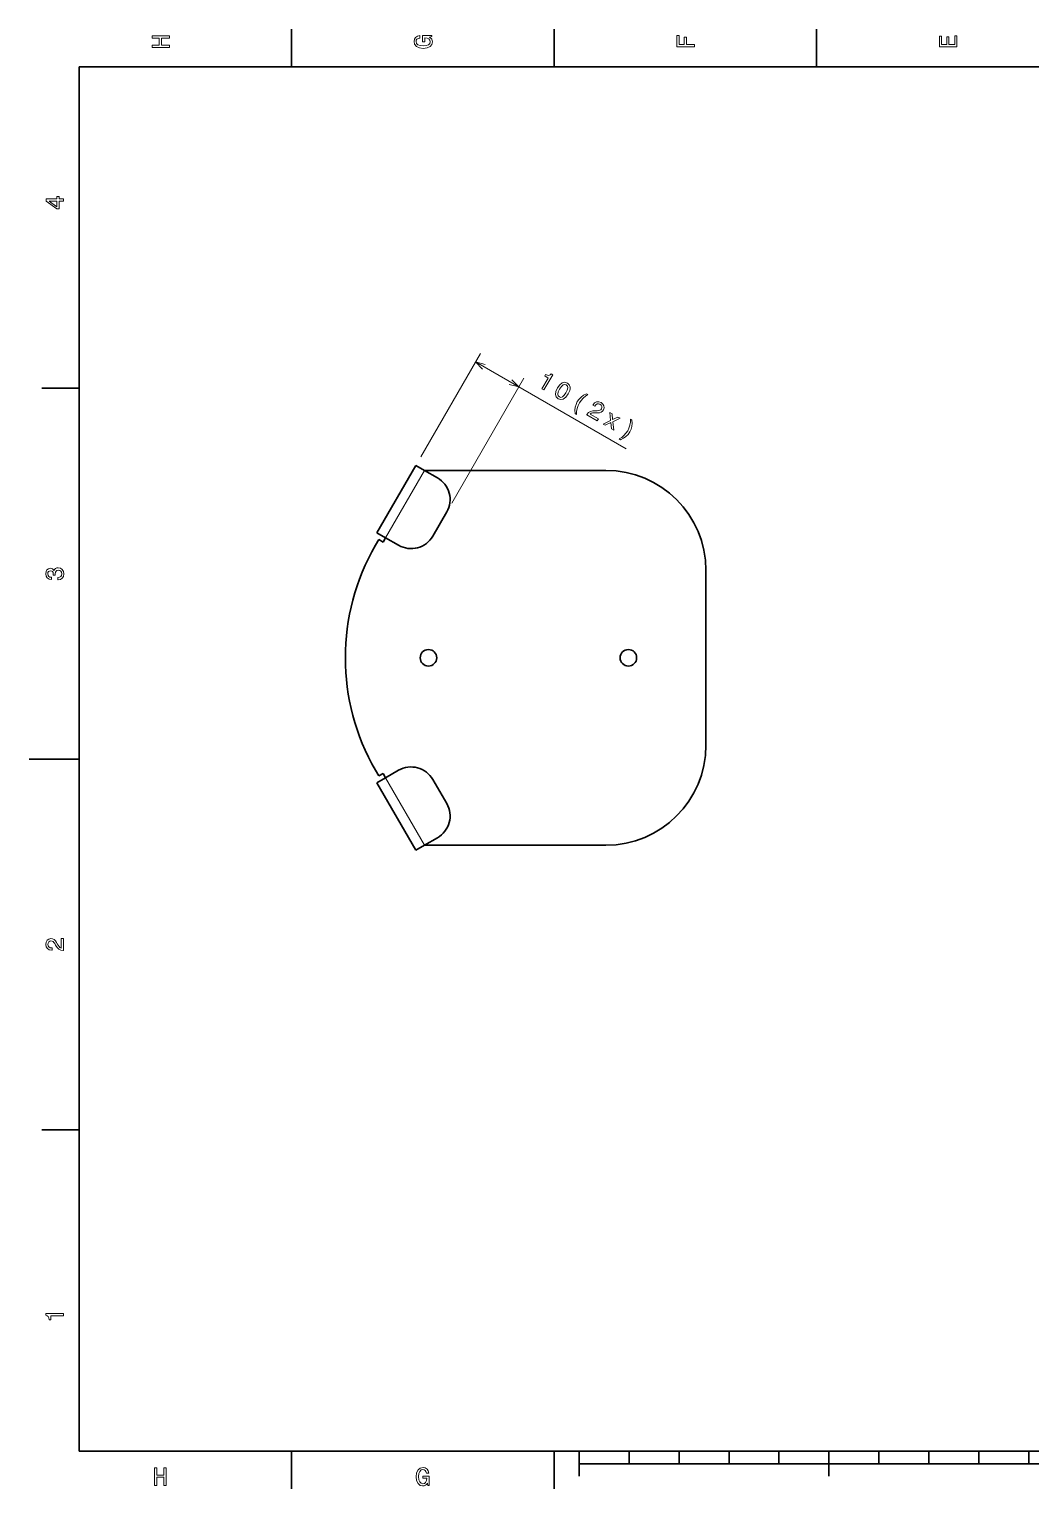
# Model space of a CAD drawing. Extents: x 0 to 420, y 0 to 297.
# Drawn here: x 0 to 200.4, y 2.5 to 294.5 of the extents above; entities that cross this region are included whole.
import ezdxf

# ---------------------------------------------------------------- set-up
doc = ezdxf.new("R2010")
doc.units = 0

msp = doc.modelspace()

# ---------------------------------------------------------------- linework, layer by layer
at = {"color": 7, "lineweight": 35, "ltscale": 0.1875}
for p, q in [((52.5, 287), (52.5, 294.5)), ((105, 287), (105, 294.5)), ((157.5, 287), (157.5, 294.5)), ((10, 222.699997), (2.5, 222.699997)), ((10, 74.300003), (2.5, 74.300003)), ((52.5, 10), (52.5, 2.5)), ((105, 10), (105, 2.5))]:
    msp.add_line(p, q, dxfattribs=at)
at = {"color": 7, "lineweight": 35}
for p, q in [((410, 287), (10, 287)), ((10, 287), (10, 10)), ((79.09761, 206.245804), (115.375168, 206.245804)), ((135.375168, 186.245804), (135.375168, 151.245804)), ((115.375168, 131.245804), (79.09761, 131.245804)), ((10, 10), (410, 10)), ((110, 7.5), (310, 7.5))]:
    msp.add_line(p, q, dxfattribs=at)
at = {"color": 7, "lineweight": 13}
for p, q in [((78.365555, 208.977859), (90.303055, 229.654205)), ((89.303055, 227.92215), (119.417496, 210.535553)), ((84.525803, 199.647736), (98.963303, 224.654205))]:
    msp.add_line(p, q, dxfattribs=at)
at = {"color": 7, "lineweight": 35, "ltscale": 0.389434}
msp.add_line((69.576889, 193.755417), (77.365555, 207.245804), dxfattribs=at)
at = {"color": 7, "lineweight": 13, "ltscale": 0.389434}
msp.add_line((71.308945, 192.755417), (79.09761, 206.245804), dxfattribs=at)
at = {"color": 7, "lineweight": 35, "ltscale": 0.05}
for p, q in [((79.09761, 206.245804), (77.365555, 207.245804)), ((71.308945, 192.755417), (69.576889, 193.755417)), ((71.308945, 144.736176), (69.576889, 143.736176)), ((79.09761, 131.245804), (77.365555, 130.245804))]:
    msp.add_line(p, q, dxfattribs=at)
at = {"color": 7, "lineweight": 35, "ltscale": 0.075}
for p, q in [((81.695694, 204.745804), (79.09761, 206.245804)), ((81.695694, 132.745804), (79.09761, 131.245804))]:
    msp.add_line(p, q, dxfattribs=at)
at = {"color": 7, "lineweight": 35, "ltscale": 0.139434}
for p, q in [((83.525803, 197.91568), (80.737137, 193.085556)), ((80.737137, 144.406067), (83.525803, 139.575928))]:
    msp.add_line(p, q, dxfattribs=at)
at = {"color": 7, "lineweight": 35, "ltscale": 0.025}
for p, q in [((70.808945, 191.889404), (71.308945, 192.755417)), ((69.942917, 192.389404), (70.808945, 191.889404)), ((70.808945, 145.602203), (69.942917, 145.102203)), ((71.308945, 144.736176), (70.808945, 145.602203))]:
    msp.add_line(p, q, dxfattribs=at)
at = {"color": 7, "lineweight": 35, "ltscale": 0.074999}
for p, q in [((73.906998, 191.255417), (71.308945, 192.755417)), ((73.906998, 146.236176), (71.308945, 144.736176))]:
    msp.add_line(p, q, dxfattribs=at)
at = {"color": 7, "lineweight": 35, "ltscale": 0.033013}
for p, q in [((69.282639, 191.245804), (69.942917, 192.389404)), ((69.942917, 145.102203), (69.282639, 146.245804))]:
    msp.add_line(p, q, dxfattribs=at)
at = {"color": 7, "lineweight": 35, "ltscale": 0.25}
msp.add_line((10, 148.5), (0, 148.5), dxfattribs=at)
at = {"color": 7, "lineweight": 35, "ltscale": 0.389433}
msp.add_line((77.365555, 130.245804), (69.576889, 143.736176), dxfattribs=at)
at = {"color": 7, "lineweight": 13, "ltscale": 0.389433}
msp.add_line((79.09761, 131.245804), (71.308945, 144.736176), dxfattribs=at)
at = {"color": 7, "lineweight": 35, "ltscale": 0.125}
for p, q in [((110, 10), (110, 5)), ((160, 10), (160, 5))]:
    msp.add_line(p, q, dxfattribs=at)
at = {"color": 7, "lineweight": 35, "ltscale": 0.0625}
for p, q in [((120, 10), (120, 7.5)), ((130, 10), (130, 7.5)), ((140, 10), (140, 7.5)), ((150, 10), (150, 7.5)), ((170, 10), (170, 7.5)), ((180, 10), (180, 7.5)), ((190, 10), (190, 7.5)), ((200, 10), (200, 7.5))]:
    msp.add_line(p, q, dxfattribs=at)
at = {"color": 7, "lineweight": 13}
for points in [[(28.083214, 290.829987), (28.083214, 291.299011), (26.439121, 291.299011), (26.439121, 292.701019), (28.083214, 292.701019), (28.083214, 293.164978), (24.583214, 293.164978), (24.583214, 292.701019), (26.010447, 292.701019), (26.010447, 291.299011), (24.583214, 291.299011), (24.583214, 290.829987)], [(80.114197, 292.922913), (80.583214, 293.008667), (80.583214, 293.260803), (78.692001, 293.260803), (78.692001, 291.984863), (79.120674, 291.984863), (79.120674, 292.771606), (79.15094, 292.771606), (79.614914, 292.71109), (79.957855, 292.549713), (80.174713, 292.302612), (80.245316, 291.994965), (80.154541, 291.652039), (79.882202, 291.384735), (79.433357, 291.213257), (78.818085, 291.15274), (78.207855, 291.208221), (77.759003, 291.3797), (77.486671, 291.652039), (77.390854, 292.020172), (77.441284, 292.272339), (77.582497, 292.479126), (77.819527, 292.630402), (78.137245, 292.716156), (78.137245, 293.215424), (77.653099, 293.08429), (77.289986, 292.837189), (77.068085, 292.489197), (76.987396, 292.050446), (77.113472, 291.475525), (77.481628, 291.041779), (78.0616, 290.764404), (78.833214, 290.668579), (79.609871, 290.764404), (80.189842, 291.041779), (80.557999, 291.450287), (80.679039, 291.964691), (80.638687, 292.252167), (80.537827, 292.509369), (80.361313, 292.731262)], [(133.083206, 290.966156), (133.083206, 291.43515), (131.474411, 291.43515), (131.474411, 292.907776), (131.055832, 292.907776), (131.055832, 291.43515), (130.006836, 291.43515), (130.006836, 293.245697), (129.583206, 293.245697), (129.583206, 290.966156)], [(185.583206, 290.940918), (185.583206, 293.159943), (185.159576, 293.159943), (185.159576, 291.404907), (183.974411, 291.404907), (183.974411, 292.968292), (183.555832, 292.968292), (183.555832, 291.404907), (182.506836, 291.404907), (182.506836, 293.119598), (182.083206, 293.119598), (182.083206, 290.940918)], [(6.833213, 260.077362), (6.833213, 260.53125), (5.965778, 260.53125), (5.965778, 261.030548), (5.56232, 261.030548), (5.56232, 260.53125), (3.408862, 260.53125), (3.408862, 260.072327), (5.521974, 258.539185), (5.965778, 258.539185), (5.965778, 260.077362)], [(5.56232, 258.96283), (3.993876, 260.077362), (5.56232, 260.077362)], [(102.58699, 222.562057), (102.984451, 222.332596), (104.747055, 225.385529), (104.450058, 225.556992), (104.217606, 225.335968), (103.956985, 225.247665), (103.656265, 225.28154), (103.304153, 225.438232), (103.125107, 225.128143), (103.832657, 224.719635)], [(105.703354, 222.736969), (105.372971, 222.013443), (105.295822, 221.405762), (105.45192, 220.919647), (105.850662, 220.56131), (106.356003, 220.397675), (106.855057, 220.505539), (107.338364, 220.878723), (107.804153, 221.524078), (108.12764, 222.245758), (108.201004, 222.564468), (108.211685, 222.855286), (108.055588, 223.341415), (107.663712, 223.701584), (107.151505, 223.863388), (106.649948, 223.751144), (106.162247, 223.380493)], [(106.122635, 222.494904), (106.462692, 223.003204), (106.791275, 223.320145), (107.116409, 223.429413), (107.454422, 223.339081), (107.697281, 223.09404), (107.765244, 222.757813), (107.655045, 222.314804), (107.384872, 221.766159), (107.042282, 221.253479), (106.71373, 220.936539), (106.388565, 220.827271), (106.057449, 220.919449), (105.807693, 221.162643), (105.739761, 221.498871), (105.84993, 221.941879)], [(109.228561, 217.603638), (109.503738, 217.444778), (109.522079, 218.051468), (109.627274, 218.637131), (109.813095, 219.211182), (110.075699, 219.746719), (110.408188, 220.241913), (110.809891, 220.685516), (111.267014, 221.073822), (111.783279, 221.393051), (111.508102, 221.55191), (110.911911, 221.255554), (110.414291, 220.908096), (109.995804, 220.48584), (109.656418, 219.9888), (109.393143, 219.441986), (109.239212, 218.872803), (109.187119, 218.268143)], [(111.566238, 217.377914), (113.649551, 216.17511), (113.866409, 216.55072), (112.219833, 217.501358), (112.430069, 217.653687), (112.685654, 217.733246), (113.349472, 217.763443), (113.682816, 217.745697), (114.079514, 217.767075), (114.410873, 217.866928), (114.677567, 218.056534), (114.890182, 218.323944), (115.027756, 218.733688), (114.988907, 219.140457), (114.78035, 219.505463), (114.412003, 219.805481), (113.949844, 219.973312), (113.512497, 219.952103), (113.118088, 219.743057), (112.798569, 219.351013), (112.76326, 219.289871), (113.160721, 219.060394), (113.180893, 219.095337), (113.391678, 219.369644), (113.635666, 219.519943), (113.90416, 219.55127), (114.180862, 219.455582), (114.408951, 219.265656), (114.533737, 219.048035), (114.557663, 218.807098), (114.477798, 218.567871), (114.331223, 218.384613), (114.149887, 218.262192), (113.924393, 218.194382), (113.65657, 218.174301), (113.318192, 218.183319), (112.733841, 218.159653), (112.266068, 218.04538), (111.885239, 217.799362), (111.573807, 217.391022)], [(115.242844, 215.255219), (116.372604, 215.820053), (116.465775, 214.549164), (116.928726, 214.281876), (116.788651, 215.975845), (118.234787, 216.654999), (117.789291, 216.912201), (116.725449, 216.390854), (116.645004, 217.572861), (116.190781, 217.835114), (116.310074, 216.246323), (114.792984, 215.514938)], [(118.301773, 212.365234), (118.893631, 212.664108), (119.39122, 213.011566), (119.807205, 213.429459), (120.153458, 213.928345), (120.409866, 214.473297), (120.566299, 215.04686), (120.618423, 215.65152), (120.581314, 216.313507), (120.306168, 216.472366), (120.283463, 215.868195), (120.175735, 215.278168), (119.988052, 214.711014), (119.729813, 214.172943), (119.39296, 213.680267), (118.993118, 213.229782), (118.534134, 212.848358), (118.026627, 212.524094)], [(5.73379, 184.329117), (5.769093, 184.329117), (6.253242, 184.409805), (6.616354, 184.646835), (6.848343, 185.020035), (6.934078, 185.514282), (6.848343, 186.038773), (6.626441, 186.432144), (6.273415, 186.684311), (5.819525, 186.775085), (5.521974, 186.734741), (5.279899, 186.623795), (5.0933, 186.44223), (4.957133, 186.20015), (4.684798, 186.527969), (4.251081, 186.643967), (3.857709, 186.568314), (3.560158, 186.351456), (3.373559, 185.998428), (3.307997, 185.514282), (3.388689, 185.060394), (3.610591, 184.712402), (3.963617, 184.485458), (4.432637, 184.409805), (4.46794, 184.409805), (4.46794, 184.858658), (4.145173, 184.899002), (3.913184, 185.030121), (3.771974, 185.241943), (3.721542, 185.53949), (3.761888, 185.801743), (3.867795, 185.993378), (4.039265, 186.109375), (4.271254, 186.15477), (4.518372, 186.109375), (4.684798, 185.988342), (4.785663, 185.77652), (4.815922, 185.489059), (4.810879, 185.292374), (5.209294, 185.292374), (5.199208, 185.53949), (5.244596, 185.857224), (5.365634, 186.094254), (5.56232, 186.235458), (5.819525, 186.285889), (6.112032, 186.230423), (6.328891, 186.084167), (6.465058, 185.852173), (6.510447, 185.54454), (6.460014, 185.226807), (6.308718, 184.994827), (6.066643, 184.848572), (5.73379, 184.793091)], [(6.833213, 110.169449), (6.833213, 112.575073), (6.399496, 112.575073), (6.399496, 110.673775), (6.162464, 110.779686), (5.965778, 110.961243), (5.607709, 111.521034), (5.456412, 111.818588), (5.239553, 112.151443), (4.987392, 112.388474), (4.689842, 112.524643), (4.351945, 112.575073), (3.928314, 112.489334), (3.595461, 112.252304), (3.383646, 111.889191), (3.307997, 111.420174), (3.393732, 110.93602), (3.630764, 110.567871), (4.009006, 110.330833), (4.508286, 110.250145), (4.578891, 110.250145), (4.578891, 110.709076), (4.538545, 110.709076), (4.195605, 110.754463), (3.943444, 110.890633), (3.782061, 111.107491), (3.726585, 111.394958), (3.777017, 111.687462), (3.903098, 111.90432), (4.099784, 112.045532), (4.346902, 112.095963), (4.578891, 112.060661), (4.775577, 111.964844), (4.947046, 111.803459), (5.098343, 111.581558), (5.259727, 111.284004), (5.572406, 110.789772), (5.90526, 110.441788), (6.308718, 110.235016), (6.818084, 110.169449)], [(6.833213, 37.109222), (6.833213, 37.568153), (3.307997, 37.568153), (3.307997, 37.225216), (3.615634, 37.134438), (3.822406, 36.952881), (3.943444, 36.675503), (3.98379, 36.292217), (4.341859, 36.292217), (4.341859, 37.109222)], [(25.079971, 3.166787), (25.548992, 3.166787), (25.548992, 4.810879), (26.95101, 4.810879), (26.95101, 3.166787), (27.414986, 3.166787), (27.414986, 6.666787), (26.95101, 6.666787), (26.95101, 5.239553), (25.548992, 5.239553), (25.548992, 6.666787), (25.079971, 6.666787)], [(79.672913, 3.635807), (79.758644, 3.166787), (80.010803, 3.166787), (80.010803, 5.057997), (78.734871, 5.057997), (78.734871, 4.629323), (79.521614, 4.629323), (79.521614, 4.599063), (79.46109, 4.135087), (79.299713, 3.792147), (79.052589, 3.575288), (78.744957, 3.504683), (78.402016, 3.595461), (78.134727, 3.867795), (77.963257, 4.316643), (77.902733, 4.931916), (77.958214, 5.542147), (78.129684, 5.990994), (78.402016, 6.263329), (78.770172, 6.35915), (79.022331, 6.308718), (79.229103, 6.167507), (79.380402, 5.930475), (79.466141, 5.612752), (79.965416, 5.612752), (79.83429, 6.096902), (79.587173, 6.460014), (79.239189, 6.681916), (78.80043, 6.762608), (78.225502, 6.636527), (77.791786, 6.268372), (77.514404, 5.6884), (77.418587, 4.916787), (77.514404, 4.14013), (77.791786, 3.560158), (78.200287, 3.192003), (78.714699, 3.070965), (79.002159, 3.111311), (79.259361, 3.212176), (79.48127, 3.388689)]]:
    msp.add_lwpolyline(points, close=True, dxfattribs=at)
for points in [[(91.234909, 227.40451), (89.303055, 227.92215), (90.71727, 226.507935)], [(96.031448, 223.439789), (97.963303, 222.92215), (96.549088, 224.336365)]]:
    msp.add_lwpolyline(points, dxfattribs=at)
at = {"color": 7, "lineweight": 35}
for centre in [(79.875168, 168.745804), (119.875168, 168.745804)]:
    msp.add_circle(centre, 1.65, dxfattribs=at)
for centre, radius, start, end in [((79.195694, 200.41568), 5, 329.999999, 60.000002), ((115.373886, 186.244492), 20.001769, 0.003746, 89.996287), ((76.406998, 195.585556), 5, 239.999997, 329.999999), ((108.254868, 168.745834), 45.001015, 150.000708, 209.999361), ((115.373856, 151.247101), 20.001769, 270.003747, 359.996286), ((76.406998, 141.906067), 5, 30.000001, 120.000003), ((79.195694, 137.075928), 5, 299.999998, 30.000001)]:
    msp.add_arc(centre, radius, start, end, dxfattribs=at)

doc.saveas('drawing.dxf')
